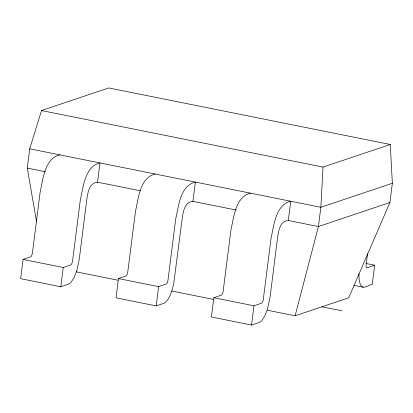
<?xml version="1.0" encoding="UTF-8"?>
<svg xmlns="http://www.w3.org/2000/svg" width="413" height="413" viewBox="0 0 413 413"><rect width="100%" height="100%" fill="white"/><g stroke="black" fill="none" stroke-linecap="round" stroke-linejoin="round"><path stroke-width="0.62" d="M358.938 273.535C358.918 277.541 358.98 281.78 360.864 285.419C363.455 289.818 368.794 284.743 372.216 284.485L374.648 265.223L365.866 263.463M295.109 315.806L348.737 297.773L389.918 202.509L392.35 183.248L390.27 144.488L323.043 167.089L320.844 207.295L318.413 226.551L295.109 315.806L267.288 310.215M36.576 221.791L27.279 168.076L29.71 148.819L41.522 110.545L108.748 87.943L390.27 144.488M59.828 154.865C44.666 158.411 43.086 179.149 40.211 191.591L32.271 254.047L31.058 256.674L23.082 259.421L20.65 278.682L60.804 286.746L68.625 284.118L70.747 282.673L73.973 277.872L76.818 270.608L79.286 259.018L86.993 198.034C88.072 191.766 89.476 182.696 97.551 182.19L140.394 190.796M60.804 286.746L63.241 267.49L71.212 264.743L72.43 262.11L80.365 199.66C83.245 187.213 84.825 166.475 99.982 162.934L97.551 182.19M118.454 278.579L116.022 297.835L156.176 305.904L163.997 303.271L166.119 301.826L168.287 298.95L170.362 294.83L172.19 289.761L173.656 284.082L182.36 217.192C183.444 210.924 184.848 201.849 192.923 201.348L195.354 182.087C180.192 185.628 178.617 206.371 175.737 218.813L168.034 279.797L167.59 282.069L166.733 283.767L158.613 286.643L118.454 278.579L126.43 275.832L127.545 273.607L135.583 210.749C138.458 198.302 140.038 177.564 155.2 174.023M156.176 305.904L158.613 286.643M250.572 193.176C235.41 196.722 233.83 217.46 230.955 229.907L223.015 292.358L221.796 294.985L213.826 297.732L211.394 316.993L251.548 325.057L259.369 322.429L261.491 320.984L264.718 316.182L267.562 308.919L270.03 297.329L277.732 236.344C278.811 230.077 280.215 221.007 288.295 220.501L318.413 226.551L389.918 202.509M251.548 325.057L253.98 305.801L261.956 303.054L263.169 300.421L271.109 237.971C273.984 225.524 275.564 204.786 290.726 201.245L288.295 220.501M367.56 253.592L366.197 264.392C366.217 265.291 365.495 267.872 367.049 267.784L374.648 265.223M392.35 183.248L320.844 207.295L29.71 148.819M41.522 110.545L323.043 167.089M27.279 168.076L45.471 171.731M192.69 201.301L236.164 210.031M353.987 285.373L363.399 287.262M321.923 306.787L342 310.819M23.082 259.421L63.241 267.49M213.826 297.732L253.98 305.801M76.369 271.868L118.092 280.251M171.829 291.041L213.557 299.425"/></g></svg>
